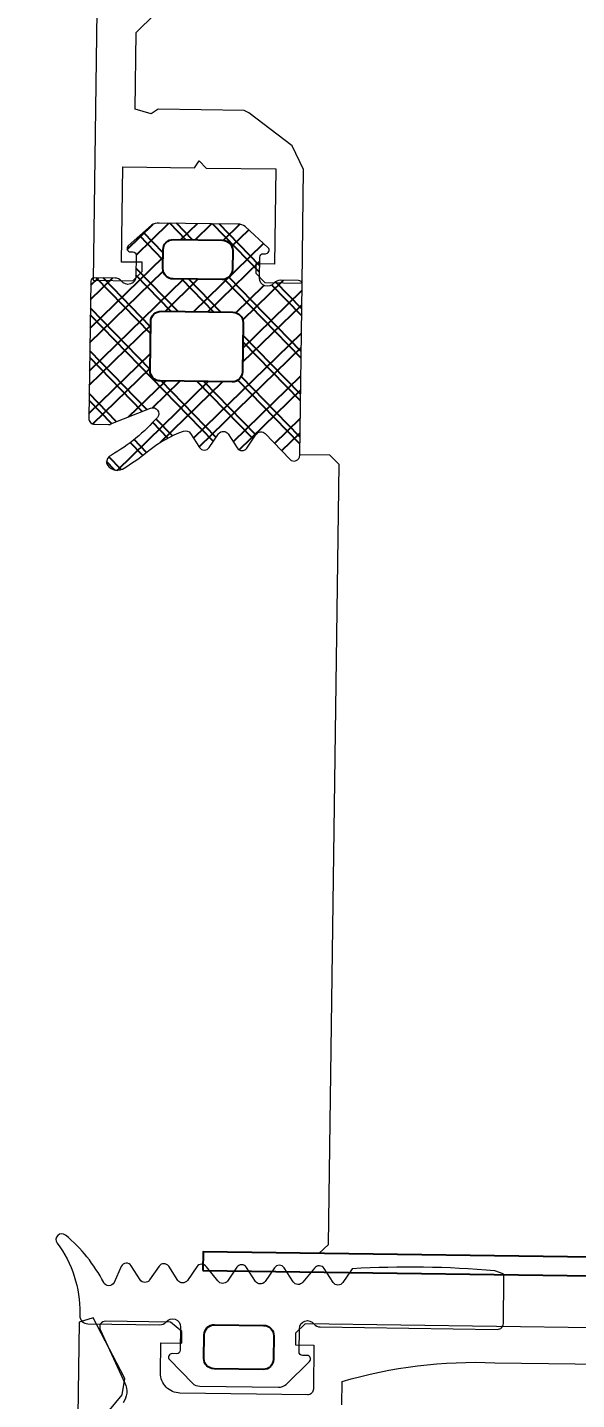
# Model space of a CAD drawing. Header units: millimetres. Extents: x -8689834 to 9419935, y 0 to 135940.
# Drawn here: x -61644.9 to -61616.1, y 105977.7 to 106049.8 of the extents above; entities that cross this region are included whole.
import ezdxf
from ezdxf import colors
from ezdxf.entities.mleader import LeaderData, LeaderLine
from ezdxf.math import Vec2, Vec3

# ---------------------------------------------------------------- set-up
doc = ezdxf.new("R2010")
doc.units = ezdxf.units.MM
doc.header["$MEASUREMENT"] = 0
doc.layers.get('0').update_dxf_attribs({"color": 250, "lineweight": 9})
doc.layers.add('АР_новое окно', color=155, linetype='Continuous')
for name, color, linetype, lineweight in [('АР_Окна', 4, 'Continuous', 0), ('АР_Отметки', 250, 'Continuous', 15), ('АР_Сущ Несущая стена', 216, 'Continuous', 30)]:
    doc.layers.add(name, color=color, linetype=linetype, lineweight=lineweight)
doc.layers.get('0').freeze()
doc.styles.add('ISOCPEUR', font='isocpeur.ttf', dxfattribs={"width": 0.7})

# ---------------------------------------------------------------- blocks, each defined once
blk = doc.blocks.new('_DotSmall')
at = {"color": 0, "linetype": 'ByBlock', "const_width": 0.5}
blk.add_lwpolyline([(-0.0625, 0, 1), (0.0625, 0, 1)], format="xyb", close=True, dxfattribs=at)
blk = doc.blocks.new('стойка витр.')
h = blk.add_hatch()
h.set_pattern_fill('ANSI37', scale=0.5, angle=-69.23283665521843)
h.set_pattern_definition([(335.7671633447816, (-69115.31625940584, 318510.9409690977), (0.6515825639889636, 1.447617495164233), []), (65.76716334478155, (-69115.31625940584, 318510.9409690977), (-1.447617495164233, 0.6515825639889636), [])])
edge = h.paths.add_edge_path()
edge.add_line((-22.69442369043827, 14.13646889062511), (-23.03581465108437, 15.03674084689555))
edge.add_arc((-23.43472203482704, 14.88552442783714), 0.426606969231953, 20.76054121617168, 72.29995807937499)
edge.add_arc((-23.17519432072194, 15.69843630689562), 0.4267278803337561, 110.7639791014305, 252.28796188313498, ccw=False)
edge.add_line((-23.32647754022037, 16.09744767434313), (-22.30045238576713, 16.48652534212306))
edge.add_arc((-22.23557122191811, 16.31559297980009), 0.1828317202011609, 20.74895968860318, 110.7853670150393, ccw=False)
edge.add_line((-22.06459766681655, 16.38036551539699), (-22.02136925791274, 16.26636916297139))
edge.add_arc((-21.85036169383434, 16.33121481389334), 0.1828894349477776, 200.7666051414026, 335.7779732891441)
edge.add_line((-21.68357339510112, 16.25618009645405), (-21.08991230116226, 17.78525728297245))
edge.add_arc((-21.70321396183568, 17.95657679537892), 0.6367804192309714, 344.3928406199507, 381.7248777476984)
edge.add_line((-21.1116628201562, 18.19228116337763), (-22.58147269752226, 22.06827310883818))
edge.add_arc((-23.18057156739388, 21.852472630542), 0.6367804192296693, 19.80944894391843, 57.14148607166609)
edge.add_line((-22.83507592984824, 22.38737642259366), (-24.29334917705273, 23.13834224954917))
edge.add_arc((-24.36844682475663, 22.97158227615987), 0.1828894349476184, 65.75635339884347, 200.7677215648203)
edge.add_line((-24.53945312526776, 22.90673329312267), (-24.49622471639304, 22.79273694081348))
edge.add_arc((-24.66715707872659, 22.7278557770023), 0.1828317201976129, -69.25104032206309, 20.78536700277641, ccw=False)
edge.add_line((-24.60238454316277, 22.55688222189201), (-25.62840969761601, 22.16780455411208))
edge.add_arc((-25.77973726672901, 22.56679910380675), 0.4267278803402734, 149.2463648073436, 290.7703475895543, ccw=False)
edge.add_arc((-26.51302534269302, 23.00322659508151), 0.4266069692186295, 329.2343686070108, 380.7737854734352)
edge.add_line((-26.11415292418678, 23.1545352198882), (-26.50320860397187, 24.18050239048171))
edge.add_arc((-26.6741821590871, 24.11572985494814), 0.1828317201915107, 20.74895966852365, 110.7853670116034)
edge.add_line((-26.73906332292245, 24.28666221726598), (-33.46508004333009, 21.73609814226074))
edge.add_arc((-33.37260125833668, 21.44478009969028), 0.3056444463767395, 107.6120180140902, 200.6882886899978)
edge.add_line((-33.6585366082727, 21.33680091994756), (-33.39916615508264, 20.65282280623796))
edge.add_arc((-33.11489203283651, 20.76049792175978), 0.3039830703862393, 200.7452912846324, 225.8123610097134)
edge.add_line((-33.32677140043234, 20.54252351805917), (-31.79381202385412, 18.90709041146329))
edge.add_arc((-32.0063560722166, 18.68866847666476), 0.3047673113958362, -108.86283880448178, 45.781400895661875, ccw=False)
edge.add_arc((-28.70749382052437, 27.75544220980088), 9.952967568180252, 231.9543329511108, 250.0411665169116, ccw=False)
edge.add_arc((-35.13741779119496, 19.64784166335459), 0.4002801790554734, 42.30928712460122, 119.2250395725891)
edge.add_arc((-34.91139847875967, 19.56672148584141), 0.6024183835395109, 134.3950067436913, 228.6478049676944)
edge.add_arc((-28.53884731806517, 27.80771469972205), 11.01872594929672, 232.0873456721725, 240.8889416158169)
edge.add_arc((-36.88860151399224, 12.8729826853881), 6.091684827127049, 40.75890454826748, 60.61437004968877, ccw=False)
edge.add_arc((-32.50226594848368, 16.64775385941913), 0.3047655738188228, -34.89587558046088, 41.60271899476669, ccw=False)
edge.add_line((-32.25229934006347, 16.47340148731018), (-32.76342180219945, 15.75802363698313))
edge.add_arc((-32.51342051808022, 15.58368567090239), 0.3047857747310843, 145.1100748179471, 256.4242518685471)
edge.add_line((-32.58496309185284, 15.28741547561367), (-31.72801335877739, 15.09082250765641))
edge.add_arc((-31.79955593254474, 14.79455231235153), 0.3047857747455557, -34.88992517811971, 76.42425187022229, ccw=False)
edge.add_line((-31.54955464840168, 14.62021434627968), (-32.06065512256464, 13.90477851201285))
edge.add_arc((-31.81065383841726, 13.73044054594722), 0.304785774745541, 145.1100748233031, 256.4242518693868)
edge.add_line((-31.88219641218893, 13.4341703506434), (-31.02524667911348, 13.23757738269342))
edge.add_arc((-31.09682011228135, 12.94126594878393), 0.3048331054871362, -24.2246592297883, 76.42043308581259, ccw=False)
edge.add_line((-30.81882951050648, 12.81618818287097), (-31.59985344059533, 11.12048939903616))
edge.add_arc((-31.32187980059053, 10.99539431777895), 0.3048247429134716, 155.7710645559098, 290.7402899417831)
edge.add_line((-31.21393143609748, 10.71032366952568), (-22.80062470957637, 13.90072279884771))
edge.add_arc((-22.86539724513609, 14.07169635396312), 0.1828317202009504, 290.7489596761703, 380.7489600455551)
edge = h.paths.add_edge_path(flags=16)
edge.add_line((-23.10434971895302, 21.04022295145114), (-22.19142218885827, 18.63276889372355))
edge.add_arc((-22.69773797682865, 18.4407695405971), 0.5414973949605305, -69.23283665472542, 20.767163345274582, ccw=False)
edge.add_line((-22.5057386237022, 17.93445375262672), (-23.43116100440966, 17.58352553217992))
edge.add_arc((-23.62316035752519, 18.08984132014666), 0.5414973949532591, 200.7671633443313, 290.7671633443313, ccw=False)
edge.add_line((-24.12947614549194, 17.89784196703113), (-25.04240367558668, 20.30529602475872))
edge.add_arc((-24.53608788761267, 20.4972953778888), 0.541497394965222, 110.76716334549809, 200.7671633454981, ccw=False)
edge.add_line((-24.72808724074275, 21.00361116586282), (-23.80266486003529, 21.35453938630963))
edge.add_arc((-23.6106655069234, 20.84822359833925), 0.5414973949553709, 20.767163343835023, 110.767163343835, ccw=False)
edge = h.paths.add_edge_path(flags=16)
edge.add_line((-26.85119390953332, 20.26120087689196), (-25.51269974335446, 16.73149769075098))
edge.add_arc((-26.01901553132848, 16.5394983376209), 0.541497394965222, -69.23283665450191, 20.76716334549809, ccw=False)
edge.add_line((-25.82701617819839, 16.03318254964688), (-28.23444912247942, 15.12026302596496))
edge.add_arc((-28.4264484756095, 15.62657881394625), 0.5414973949720253, 200.7671633452251, 290.76716334522513, ccw=False)
edge.add_line((-28.9327642635908, 15.43457946081617), (-30.27125842979876, 18.96428264696442))
edge.add_arc((-29.76494264181383, 19.15628200007632), 0.5414973949689773, 110.76716334328901, 200.767163343289, ccw=False)
edge.add_line((-29.95694199492573, 19.66259778806125), (-27.5495090506447, 20.57551731175045))
edge.add_arc((-27.35750969751825, 20.06920152376551), 0.541497394974137, 20.767163344728715, 110.76716334472869, ccw=False)
at = {"lineweight": 0, "ltscale": 100, "transparency": 33554687}
for points in [[(65.92687011216185, 59.2824299609274), (-26.6419368966599, 24.17953274302999), (-25.90703195796232, 22.24153677027789), (-25.27813291337225, 21.95846499659092), (-24.82208952034125, 22.13140062004823), (-25.21116718812846, 23.15742577453057), (-20.53714279274573, 24.92985650197079), (-19.19699615391437, 21.39579562939616), (-18.76855027934653, 21.29748815141647), (-18.98085410959902, 20.82581386800302), (-17.68393587967148, 17.40574934773758), (-22.35796027505421, 15.63331862029736), (-22.70380953396671, 16.54534742246324), (-23.1598529269977, 16.37241179900593), (-23.44292470067739, 15.74351275440858), (-22.75122618288151, 13.91945515007683), (-17.16517298531835, 16.03773513642955), (-16.24131551088067, 17.04008095841709), (-15.46667035139399, 19.81128934778826), (-15.4391308168415, 20.08251046122314), (-17.03864790883381, 24.30054944750736), (-17.39634782800567, 24.5561396704943), (-17.47095398549573, 25.44057095424068), (-13.70890040838276, 26.86717441076325), (-12.4510803312005, 26.30097287951503)], [(-69.8438361948356, -5.633594956780144), (-69.21493715024553, -5.916666730459838), (-30.90838462579995, 8.609511357899464), (-30.62531285212026, 9.238410402496811), (-31.1873041553481, 10.72042096611403)], [(-82.02911098225741, 1.741955958394101), (-80.54324021661887, 1.262233232868311), (-79.70200834979187, 1.450846736610401), (-77.34320693471818, 4.170836259007046), (-77.83057009245385, 4.768357554989052), (-90.48468705118285, -0.0301937209587777)]]:
    blk.add_lwpolyline(points, dxfattribs=at)
at = {"color": 7, "lineweight": 0, "ltscale": 100, "transparency": 33554687}
for points in [[(-22.69442369043827, 14.13646889062511), (-23.03581465108437, 15.03674084689555, 0.2287523810762611), (-23.30501911480678, 15.29193636016134, -0.7101639231358212), (-23.32647754022037, 16.09744767434313), (-22.30045238576713, 16.48652534212306, -0.4143996870914876), (-22.06459766681655, 16.38036551539699), (-22.02136925791274, 16.26636916297139, 0.6682503890445888), (-21.68357339510112, 16.25618009645405), (-21.08991230116226, 17.78525728297245, 0.1643479059441302), (-21.1116628201562, 18.19228116337763), (-22.58147269752226, 22.06827310883818, 0.1643479059441302), (-22.83507592984824, 22.38737642259366), (-24.29334917705273, 23.13834224954917, 0.6682503891596868), (-24.53945312526776, 22.90673329312267), (-24.49622471639304, 22.79273694081348, -0.4143996870833266), (-24.60238454316277, 22.55688222189201), (-25.62840969761601, 22.16780455411208, -0.7101639231391418), (-26.14645609946456, 22.78500538597291, 0.2287523810910513), (-26.11415292418678, 23.1545352198882), (-26.50320860397187, 24.18050239048171, 0.4143996871765861), (-26.73906332292245, 24.28666221726598), (-33.46508004333009, 21.73609814226074, 0.4300281847644905), (-33.6585366082727, 21.33680091994756), (-33.39916615508264, 20.65282280623796, 0.1098139781175365), (-33.32677140043234, 20.54252351805917), (-31.79381202385412, 18.90709041146329, -0.8000358277039689), (-32.10488848172827, 18.40026861818478, -0.07908294790216032), (-34.84140179419774, 19.91728321780829, 0.3488032577412263), (-35.33285102594527, 19.99716969329165, 0.4361245879823007), (-35.30940773655311, 19.11450854978466, 0.03842309887939363), (-33.89950172111276, 18.18089248692559, -0.08685322061285544), (-32.2743724368047, 16.85010652759956, -0.3467629046601076), (-32.25229934006347, 16.47340148731018), (-32.76342180219945, 15.75802363698313, 0.5278770357902526), (-32.58496309185284, 15.28741547561367), (-31.72801335877739, 15.09082250765641, -0.5278770357776507), (-31.54955464840168, 14.62021434627968), (-32.06065512256464, 13.90477851201285, 0.5278770357650493), (-31.88219641218893, 13.4341703506434), (-31.02524667911348, 13.23757738269342, -0.4697389635461835), (-30.81882951050648, 12.81618818287097), (-31.59985344059533, 11.12048939903616, 0.667984424932516), (-31.21393143609748, 10.71032366952568), (-22.80062470957637, 13.90072279884771, 0.4142135642613711)], [(-74.06369480097783, 3.308391450875206, 0.5779496213016146), (-74.28822709678207, 3.786457927264564), (-75.21591578132939, 3.825837128097191, -0.615333828900983), (-75.41972296024323, 4.330405631961185, 0.1014034095220688), (-73.83454927545972, 7.11715754520992, 0.8870851218243345), (-74.38353605600423, 7.372048574252403, -0.1649969122064492), (-77.37516639285604, 4.905523520799761), (-77.48916274512885, 4.862295111939602, 0.4143043114941015), (-77.73690205768798, 4.311953389369592), (-76.39677740688785, 0.7779505007420084, 0.2286961432583318), (-76.12757003956358, 0.5227576163306367, -0.3190489133936659), (-75.8308042481076, 0.1276532846095506, -0.3190018552396916), (-76.10608007785049, -0.2827473570214352), (-77.2460725926212, -0.7150424396677408, -0.4143996870833266), (-77.48192731157178, -0.6088826129343943), (-77.5683841292921, -0.380889908366953, 0.6683385997492722), (-77.90615079682902, -0.370689789611788), (-78.61388821495348, -1.942959389103635, 0.1988829373258806), (-78.62659800215624, -2.362689632165711), (-77.15678812476108, -6.238681577618991, 0.1988829373551211), (-76.86896414318471, -6.544446800158767), (-75.29665854779887, -7.25210424636316, 0.6683385997492723), (-75.05058378231479, -7.020506375207333), (-75.13704060006421, -6.792513670639892, -0.4143996870833266), (-75.03088077326538, -6.556658951718418), (-73.89088825849467, -6.124363869072113, -0.7102015621310012), (-73.37286607688293, -6.741579856578028, 0.2286961432583318), (-73.40517316877958, -7.111109647914418), (-70.10181337440736, -15.82230158713355, 0.414362099440266), (-69.70872084749863, -15.99923473002855), (-67.42870682594366, -15.13463357074215, 0.1511707915363169), (-67.28675684856717, -15.02397433044825), (-67.28408048482379, -14.56993261339812, 0.03540799054371244), (-69.94453478069045, -7.554127657436766), (-70.80145552181057, -7.357523695485725, -0.527867958552825), (-70.9799117797229, -6.88692200143123), (-70.46881830951315, -6.171555145097955, 0.5278679585528249), (-70.64727456742548, -5.700953451043461), (-71.54744570542243, -5.39029515288712, -0.527867958552825), (-71.72590196330566, -4.91969345882535), (-71.21480849309592, -4.20432660249935, 0.5278679585528249), (-71.39326475097914, -3.733724908495788), (-72.25018549209926, -3.537120946544746, -0.527867958552825), (-72.4286417500116, -3.066519252482976), (-71.91757026780397, -2.351094412268139, 0.5278679585717272), (-72.0960265256872, -1.880492718206369), (-72.95294726680731, -1.683888756255328, -0.5278679585717273), (-73.13140352474875, -1.213287062200834), (-72.66353846338461, -0.3839238536165794, 0.5278679585528249), (-72.84199472126784, 0.08667784044519067), (-73.69893745039008, 0.2833397862850688, -0.5278679585717273), (-73.8773937083024, 0.753941480339563), (-73.36630023809266, 1.469308336665563, 0.5278679585717272), (-73.5447564960632, 1.939910030763713), (-74.40167723721243, 2.136513992714754, -0.5278679585528251), (-74.58013349509565, 2.607115686776524)]]:
    blk.add_lwpolyline(points, format="xyb", close=True, dxfattribs=at)
for points in [[(-26.73906332292245, 24.28666221726598), (-26.73906332292245, 24.28666221726598)], [(-22.80062470957637, 13.90072279884771), (-22.80062470957637, 13.90072279884771)], [(-72.00534459005576, 0.06645459306309931), (-72.91737339223619, -0.2793946658493951)]]:
    blk.add_lwpolyline(points, dxfattribs=at)
at = {"color": 7}
for points in [[(-23.10434971895302, 21.04022295145114), (-22.19142218885827, 18.63276889372355, -0.414213562373095), (-22.5057386237022, 17.93445375262672), (-23.43116100440966, 17.58352553217992, -0.414213562373095), (-24.12947614549194, 17.89784196703113), (-25.04240367558668, 20.30529602475872, -0.414213562373095), (-24.72808724074275, 21.00361116586282), (-23.80266486003529, 21.35453938630963, -0.414213562373095)], [(-26.85119390953332, 20.26120087689196), (-25.51269974335446, 16.73149769075098, -0.414213562373095), (-25.82701617819839, 16.03318254964688), (-28.23444912247942, 15.12026302596496, -0.414213562373095), (-28.9327642635908, 15.43457946081617), (-30.27125842979876, 18.96428264696442, -0.414213562373095), (-29.95694199492573, 19.66259778806125), (-27.5495090506447, 20.57551731175045, -0.414213562373095)], [(-75.33468511578394, -1.905527627641277), (-74.42175758568919, -4.312981685368868, -0.414213562373095), (-74.73607402053312, -5.011296826465696), (-75.88953189010499, -5.44869808882504, -0.414213562373095), (-76.58784703121637, -5.134381653973833), (-77.50077456128201, -2.726927596246242, -0.414213562373095), (-77.18645812643808, -2.028612455142138), (-76.03300025686622, -1.591211192782794, -0.414213562373095)]]:
    blk.add_lwpolyline(points, format="xyb", close=True, dxfattribs=at)
at = {"lineweight": 0, "ltscale": 100, "transparency": 33554687}
for points in [[(-76.7911151413573, -9.661304145942267), (-75.65109363460215, -9.228998069294903, -0.08279896819570452), (-71.78454054114991, -16.33338165576424), (-68.2828855071275, -25.56749207813118), (-67.85441064060433, -25.66578856210981), (-68.06674346281216, -26.13747383952432), (-64.60831683766446, -35.257587909633, -0.08279896819570452), (-62.79196445917478, -43.13942544953898), (-63.93198596592993, -43.57173152618634, 0.4143260923033303)], [(-62.82818291042349, -45.08204070453939, -0.414362099391309), (-62.65124893639586, -44.68894855178223), (-60.48523126714281, -43.867575801356), (-60.13938200823031, -44.77960460352188), (-59.56940024680807, -44.56346255919925), (-59.28629948117305, -43.93455252060812), (-73.55412178576807, -6.30930235532287), (-74.18304982228437, -6.026241575636959), (-74.75303158370662, -6.242383619959583), (-74.40718232482322, -7.154412422125461), (-76.57319999407628, -7.975785172551696, -0.414362099391309), (-76.9662925209559, -7.798852029714908), (-79.34394296052051, -1.52882071842032, -0.4143260923197838), (-78.74236241533072, -0.1922330582674476), (-77.26035185172805, 0.3697582449676702), (-76.87127418394084, -0.6562669095073943), (-76.3012924225186, -0.4401248651847709), (-76.06142006575828, 0.3027815256646136), (-77.27188147796551, 3.494853341355338, 0.5512236456822476), (-77.7769173583074, 3.597680757055059), (-79.92338595120236, 1.349376512123854, -0.2673491356416615), (-80.91622193696094, 1.059369939495809)]]:
    blk.add_lwpolyline(points, format="xyb", dxfattribs=at)
blk.add_lwpolyline([(-72.91737339223619, -0.2793946658493951), (-54.81141330953687, -48.02608389785019), (-53.89938450735644, -47.68023463893769), (-72.00534459005576, 0.06645459306309931)], close=True)
at = {"color": 7, "lineweight": 0, "ltscale": 100, "transparency": 33554687}
blk.add_arc((-33.37357679728302, 21.44486016019073), 0.304760386648688, 110.7561904730667, 200.7778938289061, dxfattribs=at)
blk = doc.blocks.new('A$Cec9b444d')
at = {"layer": 'АР_новое окно'}
h = blk.add_hatch(dxfattribs=at)
h.set_pattern_fill('ANSI37', color=256, scale=0.4999999999999999, angle=-0.7812922231954131)
h.set_pattern_definition([(44.21870777680459, (-323957.5229755514, 46166.5202648516), (-1.107121143989271, 1.13773416162647), []), (134.2187077768045, (-323957.5229755514, 46166.5202648516), (-1.13773416162647, -1.107121143989271), [])])
edge = h.paths.add_edge_path()
edge.add_line((-2344.437865011093, -6549.970083583267), (-2345.400603302186, -6549.956954752999))
edge.add_arc((-2345.406469688189, -6550.383521385203), 0.4266069692292341, 89.21208564949097, 140.7515025126585)
edge.add_arc((-2346.067243542163, -6549.843560024175), 0.42672788033488, 179.2155235331185, 320.7395063146657, ccw=False)
edge.add_line((-2346.493931425369, -6549.837717577772), (-2346.478968713214, -6548.740500568086))
edge.add_arc((-2346.296153208124, -6548.742935523487), 0.1828317201947892, 89.2005041230035, 179.236911449496, ccw=False)
edge.add_line((-2346.293602087182, -6548.560121602542), (-2346.17169597566, -6548.561784032167))
edge.add_arc((-2346.169200368676, -6548.378911624827), 0.182889434961776, 269.2181495599538, 404.2295177077283)
edge.add_line((-2346.038150697852, -6548.251339961839), (-2347.242311952476, -6547.137559817555))
edge.add_arc((-2347.626915793262, -6547.645072564238), 0.6367804192918635, 52.84438505293912, 90.17642218065987)
edge.add_line((-2347.628876531271, -6547.00829516365), (-2351.773808332887, -6546.951770865617))
edge.add_arc((-2351.793132537335, -6547.588258004097), 0.6367804192407384, 88.26099337420482, 125.5930305019099)
edge.add_line((-2352.163754062088, -6547.070446274104), (-2353.39783904975, -6548.150976134916))
edge.add_arc((-2353.270316845845, -6548.282073934036), 0.1828894349676592, 134.2078978392796, 269.2192660051231)
edge.add_line((-2353.272808889441, -6548.464946389975), (-2353.150902778033, -6548.466608819575))
edge.add_arc((-2353.153337733511, -6548.649424324632), 0.1828317201612489, -0.7994958993767796, 89.23691142541242, ccw=False)
edge.add_line((-2352.970523812601, -6548.651975445644), (-2352.985486524642, -6549.749192455353))
edge.add_arc((-2353.412175054647, -6549.743397435792), 0.426727880375562, 217.6979092368165, 359.22189201906326, ccw=False)
edge.add_arc((-2354.087427322543, -6550.265139452732), 0.4266069692111127, 37.68591303995848, 89.22532990634436)
edge.add_line((-2354.081659540085, -6549.838571475892), (-2355.178814542616, -6549.823609609361))
edge.add_arc((-2355.181365663583, -6550.00642353028), 0.1828317201683359, 89.20050411490848, 179.2369114582244)
edge.add_line((-2355.364181168648, -6550.003988574907), (-2355.462267898208, -6557.196697175795))
edge.add_arc((-2355.15734452141, -6557.217679593546), 0.3056444463306643, 176.0635624404701, 269.1398331162999)
edge.add_line((-2355.161932910949, -6557.52328959707), (-2354.430496242517, -6557.533264174764))
edge.add_arc((-2354.42623518965, -6557.229310970411), 0.3039830702655094, 269.196835727965, 294.2639054530092)
edge.add_line((-2354.301316349833, -6557.506440886636), (-2352.217150588947, -6556.681299094335))
edge.add_arc((-2352.092059626436, -6556.959211607895), 0.3047673113948016, -40.41129437090672, 114.23294532935071, ccw=False)
edge.add_arc((-2359.313499517319, -6550.560798993317), 9.952967568204791, 300.405877383041, 318.49271094884193, ccw=False)
edge.add_arc((-2354.134194857847, -6559.519142151194), 0.4002801790518883, 110.7608315618634, 187.6765840097852)
edge.add_arc((-2353.975730218247, -6559.338714407278), 0.6024183835289086, 202.8465511754942, 297.0993493994809)
edge.add_arc((-2359.30017671122, -6550.384740596824), 11.01872594966799, 300.5388901028583, 309.340486046503)
edge.add_arc((-2348.476037883123, -6563.636255004953), 6.091684826942261, 109.21044898137171, 129.0659144827926, ccw=False)
edge.add_arc((-2350.375931805265, -6558.170064357698), 0.3047655738072408, 33.55566885183822, 110.05426342718059, ccw=False)
edge.add_line((-2350.121955669132, -6558.001606121768), (-2349.64430664677, -6558.739754515756))
edge.add_arc((-2349.39033117383, -6558.571258736544), 0.3047857747125798, 213.5616192511036, 324.8757963018374)
edge.add_line((-2349.141044833664, -6558.746617480477), (-2348.64344496478, -6558.021768523399))
edge.add_arc((-2348.394158624601, -6558.197127267327), 0.3047857747206187, 33.561619255659195, 144.8757963040121, ccw=False)
edge.add_line((-2348.140183151667, -6558.028631488091), (-2347.662472122165, -6558.766780727701))
edge.add_arc((-2347.408496649167, -6558.598284948431), 0.3047857747937658, 213.5616192543149, 324.8757963003744)
edge.add_line((-2347.159210308938, -6558.773643692417), (-2346.661610440168, -6558.048794735316))
edge.add_arc((-2346.412297077904, -6558.224197328299), 0.3048331055327143, 44.226885199826484, 144.8719775153384, ccw=False)
edge.add_line((-2346.193858736448, -6558.011575802551), (-2344.903537634547, -6559.360821591345))
edge.add_arc((-2344.685089417811, -6559.148222201591), 0.3048247429570168, 224.2226089831, 359.1918343690276)
edge.add_line((-2344.380294997598, -6559.152521658099), (-2344.257602209944, -6550.155448625223))
edge.add_arc((-2344.440416130899, -6550.152897504239), 0.1828317202049406, 359.2005041099378, 449.2005044790748)
edge = h.paths.add_edge_path(flags=16)
edge.add_line((-2351.009657829029, -6547.815693034044), (-2348.435159990677, -6547.85080137601))
edge.add_arc((-2348.442543686261, -6548.392248427653), 0.541497394908665, -0.7812922262162942, 89.21870777373562, ccw=False)
edge.add_line((-2347.901096634619, -6548.399632123236), (-2347.914592238137, -6549.389265927876))
edge.add_arc((-2348.456039289799, -6549.381882232355), 0.5414973949278225, 269.218707780404, 359.2187077803559, ccw=False)
edge.add_line((-2348.46342298532, -6549.923329284017), (-2351.037920823675, -6549.888220942064))
edge.add_arc((-2351.030537128136, -6549.346773890354), 0.541497394976263, 179.2187077785971, 269.21870777854906, ccw=False)
edge.add_line((-2351.571984179846, -6549.339390194815), (-2351.558488576326, -6548.34975639016))
edge.add_arc((-2351.01704152462, -6548.35714008575), 0.541497394972859, 89.21870777315388, 179.2187077732027, ccw=False)
edge = h.paths.add_edge_path(flags=16)
edge.add_line((-2351.661254477473, -6551.586785526799), (-2347.886639051975, -6551.638259832654))
edge.add_arc((-2347.894022747513, -6552.179706884363), 0.5414973949753412, -0.7812922213079219, 89.21870777864399, ccw=False)
edge.add_line((-2347.352575695803, -6552.187090579901), (-2347.387683729811, -6554.761565839817))
edge.add_arc((-2347.929130781535, -6554.754182144238), 0.5414973949904437, 269.21870777433486, 359.218707774383, ccw=False)
edge.add_line((-2347.936514477115, -6555.295629195963), (-2351.711129902733, -6555.244154890114))
edge.add_arc((-2351.703746207132, -6554.702707838462), 0.5414973949188979, 179.2187077719699, 269.2187077719699, ccw=False)
edge.add_line((-2352.245193258785, -6554.695324142861), (-2352.210085224776, -6552.120848882945))
edge.add_arc((-2351.668638173051, -6552.128232578523), 0.5414973949904313, 89.21870777447918, 179.2187077744792, ccw=False)
at = {"layer": 'АР_новое окно', "lineweight": 0, "ltscale": 100, "transparency": 33554687}
for points in [[(-2353.878918088325, -6450.961205026838), (-2355.228865897854, -6549.952997944422), (-2353.156399996931, -6549.981260093456), (-2352.662125832973, -6549.500285366329), (-2352.655475268825, -6549.01259891361), (-2353.752692278622, -6548.997636201492), (-2353.684530127679, -6543.999299612849), (-2349.905254652892, -6544.050837467618), (-2349.656455141303, -6543.688443992679), (-2349.295724095979, -6544.059149615672), (-2345.638354732606, -6544.109025040871), (-2345.70651688355, -6549.107361629513), (-2346.68182778194, -6549.094061346996), (-2346.688478345975, -6549.581747799738), (-2346.207503618807, -6550.07602196378), (-2344.256881822258, -6550.102622528781), (-2344.175419388826, -6544.128975041816), (-2344.768386811169, -6542.901538927051), (-2347.061390074621, -6541.163204352115), (-2347.303539867762, -6541.037973381504), (-2351.814252010861, -6540.976460949037), (-2352.183357211455, -6541.215285037408), (-2353.033375132067, -6540.959835807317), (-2352.978512418024, -6536.936748109802), (-2351.989902082731, -6535.974799501177)], [(-2355.364181168648, -6550.003988574907), (-2355.364181168648, -6550.003988574907)], [(-2344.257602209944, -6550.155448625223), (-2344.257602209944, -6550.155448625223)], [(-2343.366996116437, -6601.085401872909), (-2342.872721952479, -6600.604427145783), (-2342.314090504769, -6559.639933409521), (-2342.795065231823, -6559.145659245505), (-2344.379906687122, -6559.12404681492)], [(-2349.462549714836, -6601.002277009855), (-2349.475849997324, -6601.977587908177)], [(-2354.702554427747, -6609.710063647073), (-2353.710618387647, -6608.504240808501), (-2353.577074846155, -6607.652529454762), (-2355.240597551761, -6604.459571684021), (-2355.975359079415, -6604.693409329097), (-2356.159896376775, -6618.225545758329)]]:
    blk.add_lwpolyline(points, dxfattribs=at)
for points in [[(-2344.437865011093, -6549.970083583267), (-2345.400603302186, -6549.956954752999, 0.2287523810762611), (-2345.736838065195, -6550.113613545989, -0.7101639231358212), (-2346.493931425369, -6549.837717577772), (-2346.478968713214, -6548.740500568086, -0.4143996870914876), (-2346.293602087182, -6548.560121602542), (-2346.17169597566, -6548.561784032167, 0.6682503890445888), (-2346.038150697852, -6548.251339961839), (-2347.242311952476, -6547.137559817555, 0.1643479059441302), (-2347.628876531271, -6547.00829516365), (-2351.773808332887, -6546.951770865617, 0.1643479059441302), (-2352.163754062088, -6547.070446274104), (-2353.39783904975, -6548.150976134916, 0.6682503891596868), (-2353.272808889441, -6548.464946389975), (-2353.150902778033, -6548.466608819575, -0.4143996870833266), (-2352.970523812601, -6548.651975445644), (-2352.985486524642, -6549.749192455353, -0.7101639231391418), (-2353.749821718003, -6550.004340752653, 0.2287523810910513), (-2354.081659540085, -6549.838571475892), (-2355.178814542616, -6549.823609609361, 0.4143996871765861), (-2355.364181168648, -6550.003988574907), (-2355.462267898208, -6557.196697175795, 0.4300281847644905), (-2355.161932910949, -6557.52328959707), (-2354.430496242517, -6557.533264174764, 0.1098139781175365), (-2354.301316349833, -6557.506440886636), (-2352.217150588947, -6556.681299094335, -0.8000358277039689), (-2351.860006585493, -6557.156783114656, -0.07908294790216032), (-2354.276081298555, -6559.144852878458, 0.3488032577412263), (-2354.530887675999, -6559.572612047102, 0.4361245879823007), (-2353.701307681155, -6559.874998082164, 0.03842309887939363), (-2352.31510308083, -6558.906540168036, -0.08685322061285544), (-2350.480438952829, -6557.88377724467, -0.3467629046601076), (-2350.121955669132, -6558.001606121768), (-2349.64430664677, -6558.739754515756, 0.5278770357902526), (-2349.141044833664, -6558.746617480477), (-2348.64344496478, -6558.021768523399, -0.5278770357776507), (-2348.140183151667, -6558.028631488091), (-2347.662472122165, -6558.766780727701, 0.5278770357650493), (-2347.159210308938, -6558.773643692417), (-2346.661610440168, -6558.048794735316, -0.4697389635461835), (-2346.193858736448, -6558.011575802551), (-2344.903537634547, -6559.360821591345, 0.667984424932516), (-2344.380294997598, -6559.152521658099), (-2344.257602209944, -6550.155448625223, 0.4142135642613711)], [(-2353.233906039833, -6601.726039160279, 0.5779496213016146), (-2353.761027159274, -6601.759290223576), (-2354.138382923573, -6602.60767671807, -0.615333828900983), (-2354.682541685778, -6602.611917323695, 0.1014034095220688), (-2356.692304726808, -6600.11399531609, 0.8870851218243345), (-2357.131016962737, -6600.530993512673, -0.1649969122064492), (-2355.935673848016, -6604.2194556244), (-2355.937336277571, -6604.341361735803, 0.4143043114941015), (-2355.516451100182, -6604.773919762046), (-2351.737237632662, -6604.825456771227, 0.2286961432583318), (-2351.401004248289, -6604.66879431204, -0.3190489133936659), (-2350.92451633063, -6604.537887351718, -0.3190018552396916), (-2350.643905202895, -6604.944658619197), (-2350.660529921867, -6606.163750736672, -0.4143996870833266), (-2350.845896547899, -6606.344129702216), (-2351.089708770596, -6606.340804843008, 0.6683385997492722), (-2351.223253605119, -6606.65121769923), (-2350.020817632901, -6607.886965116493, 0.1988829373258806), (-2349.635091629211, -6608.052948446111), (-2345.490159827478, -6608.109472744153, 0.1988829373551211), (-2345.100051084993, -6607.954069447283), (-2343.864364829341, -6606.751570622311, 0.6683385997492723), (-2343.98939539747, -6606.437631581846), (-2344.233207620287, -6606.434306722643, -0.4143996870833266), (-2344.413586585827, -6606.248940096524), (-2344.396961866852, -6605.029847979035, -0.7102015621310012), (-2343.632621473008, -6604.77472777563, 0.2286961432583318), (-2343.300785129093, -6604.940500679631), (-2333.985157798634, -6605.067537581803, 0.414362099440266), (-2333.676212842506, -6604.76690477287), (-2333.642962981812, -6602.32868953425, 0.1511707915363169), (-2333.693751429666, -6602.156017020195), (-2334.115075940768, -6601.986763659567, 0.03540799054371244), (-2341.617680044593, -6601.88445089528), (-2342.115279490628, -6602.60926884878, -0.527867958552825), (-2342.618534387724, -6602.602405978385), (-2343.096183832815, -6601.864288587972, 0.5278679585528249), (-2343.599438729911, -6601.857425717578), (-2344.219006294502, -6602.580580395882, -0.527867958552825), (-2344.722261191591, -6602.573717525461), (-2345.199910636686, -6601.83560013506, 0.5278679585528249), (-2345.703165533776, -6601.828737264639), (-2346.200764979811, -6602.553555218137, -0.527867958552825), (-2346.704019876908, -6602.546692347744), (-2347.181731329149, -6601.808574111751, 0.5278679585717272), (-2347.684986226238, -6601.80171124133), (-2348.182585672273, -6602.52652919483, -0.5278679585717273), (-2348.685840569375, -6602.519666324463), (-2349.285396125872, -6601.779886504434, 0.5278679585528249), (-2349.788651022962, -6601.773023634011), (-2350.286312476144, -6602.497840741918, -0.5278679585717273), (-2350.789567373241, -6602.490977871525), (-2351.267216818334, -6601.752860481124, 0.5278679585717272), (-2351.770471715439, -6601.745997610774), (-2352.268071161594, -6602.470815564278, -0.5278679585528251), (-2352.771326058571, -6602.46395269388)]]:
    blk.add_lwpolyline(points, format="xyb", close=True, dxfattribs=at)
at = {"layer": 'АР_новое окно'}
for points in [[(-2351.009657829029, -6547.815693034044), (-2348.435159990677, -6547.85080137601, -0.414213562373095), (-2347.901096634619, -6548.399632123236), (-2347.914592238137, -6549.389265927876, -0.414213562373095), (-2348.46342298532, -6549.923329284017), (-2351.037920823675, -6549.888220942064, -0.414213562373095), (-2351.571984179846, -6549.339390194815), (-2351.558488576326, -6548.34975639016, -0.414213562373095)], [(-2351.661254477473, -6551.586785526799), (-2347.886639051975, -6551.638259832654, -0.414213562373095), (-2347.352575695803, -6552.187090579901), (-2347.387683729811, -6554.761565839817, -0.414213562373095), (-2347.936514477115, -6555.295629195963), (-2351.711129902733, -6555.244154890114, -0.414213562373095), (-2352.245193258785, -6554.695324142861), (-2352.210085224776, -6552.120848882945, -0.414213562373095)], [(-2348.851221375712, -6604.82320620012), (-2346.276723537361, -6604.858314542086, -0.414213562373095), (-2345.742660181303, -6605.407145289311), (-2345.759481267888, -6606.640637069693, -0.414213562373095), (-2346.308312015191, -6607.17470042584), (-2348.88280985354, -6607.139592083858, -0.414213562373095), (-2349.416873209708, -6606.590761336593), (-2349.40005212301, -6605.357269556236, -0.414213562373095)]]:
    blk.add_lwpolyline(points, format="xyb", close=True, dxfattribs=at)
blk.add_lwpolyline([(-2349.475849997324, -6601.977587908177), (-2298.416205548188, -6602.67388659263), (-2298.402905265587, -6601.698575694333), (-2349.462549714836, -6601.002277009855)], close=True, dxfattribs=at)
at = {"layer": 'АР_новое окно', "lineweight": 0, "ltscale": 100, "transparency": 33554687}
for points in [[(-2342.172446370275, -6609.026445694547), (-2342.155821228558, -6607.807322573428, -0.08279896819570452), (-2334.127843930622, -6606.820367927832), (-2324.253014857554, -6606.955030645645), (-2324.004214923114, -6606.592606167114), (-2323.643484300641, -6606.963342793699), (-2313.890561338984, -6607.096343081925, -0.08279896819570452), (-2305.892482492353, -6608.301844525718), (-2305.909107634066, -6609.520967646822, 0.4143260923033303)], [(-2304.098944498855, -6609.049030761666, -0.414362099391309), (-2304.399576654518, -6608.740085169817), (-2304.367989223496, -6606.423776042591), (-2303.392678325107, -6606.437076325107), (-2303.384366177098, -6605.827545768127), (-2303.865340481417, -6605.333240600507), (-2344.101258963936, -6604.784544709504), (-2344.595533550736, -6605.265550440179), (-2344.603845698856, -6605.875080997122), (-2343.628534800587, -6605.888381279645), (-2343.660122231608, -6608.204690406871, -0.414362099391309), (-2343.969067187733, -6608.50532321579), (-2350.674151343047, -6608.413886204695, -0.4143260923197838), (-2351.696367968469, -6607.363439206253), (-2351.674755537858, -6605.778597750973), (-2350.577538528177, -6605.793560463082), (-2350.569226380054, -6605.184029906125), (-2351.172106795781, -6604.688062308905), (-2354.585663936346, -6604.641511742952, 0.5512236456822476), (-2354.866798061769, -6605.073482021288), (-2353.564005978752, -6607.895703165434, -0.2673491356416615), (-2353.658925455901, -6608.925663067395)]]:
    blk.add_lwpolyline(points, format="xyb", dxfattribs=at)
blk.add_arc((-2355.15777728995, -6557.218557544138), 0.3047603866486879, 179.2077349038475, 269.2294382585375, dxfattribs=at)
at = {"layer": 'АР_новое окно', "rotation": 68.45154443202303}
blk.add_blockref('стойка витр.', (-2322.954043815288, -6534.053989647749), dxfattribs=at)

msp = doc.modelspace()

# ---------------------------------------------------------------- linework, layer by layer
at = {"layer": 'АР_Сущ Несущая стена', "lineweight": 18, "ltscale": 100}
msp.add_arc((-62199.59225600528, 115505.8737578681), 9805.264059527553, 273.2047159642141, 356.1549052783884, dxfattribs=at)

# ---------------------------------------------------------------- block references
at = {"layer": 'АР_Окна', "ltscale": 100}
msp.add_blockref('A$Cec9b444d', (-59286.24984706755, 112586.4970597865), dxfattribs=at)

# ---------------------------------------------------------------- leaders
at = {"layer": 'АР_Отметки'}
ml = msp.add_multileader_mtext('Standard', dxfattribs=at)
ml.set_content('0,000', color=256, style='ISOCPEUR')
ml.set_leader_properties(color=256, linetype='Continuous', lineweight=-1)
ml.set_arrow_properties(name='DOTSMALL')
ml.build(insert=Vec2(0, 0))
ml.multileader.update_dxf_attribs({"has_text_frame": 1, "text_left_attachment_type": 4, "text_right_attachment_type": 4, "dogleg_length": 100, "arrow_head_size": 180})
ctx = ml.context
ctx.base_point, ctx.char_height, ctx.arrow_head_size, ctx.landing_gap_size, ctx.plane_origin = Vec3(-187276.7997699445, 132110.0850587329), 250, 180, 50, Vec3(-190337.1672303383, 129966.6923522141)
ctx.left_attachment, ctx.right_attachment = 4, 4
notes = []
notes.append((ctx, [(0, (0, 0, 0), (0, 0), (1, 0), 1, [])]))
ctx.mtext.insert, ctx.mtext.width, ctx.mtext.line_spacing_style, ctx.mtext.flow_direction = Vec3(-187226.7997699445, 132443.4183920662), 852.6970314602484, 2, 5
ml = msp.add_multileader_mtext('Standard', dxfattribs=at)
ml.set_content('-1,200', color=256, style='ISOCPEUR')
ml.set_leader_properties(color=256, linetype='Continuous', lineweight=-1)
ml.set_arrow_properties(name='DOTSMALL')
ml.build(insert=Vec2(0, 0))
ml.multileader.update_dxf_attribs({"has_text_frame": 1, "text_left_attachment_type": 4, "text_right_attachment_type": 4, "dogleg_length": 100, "arrow_head_size": 180})
ctx = ml.context
ctx.base_point, ctx.char_height, ctx.arrow_head_size, ctx.landing_gap_size, ctx.plane_origin = Vec3(-177720.7590341442, 129646.8906015264), 250, 180, 50, Vec3(-177813.3264161965, 129547.8815566983)
ctx.left_attachment, ctx.right_attachment = 4, 4
notes.append((ctx, [(0, (0, 0, 0), (0, 0), (1, 0), 1, [])]))
ctx.mtext.insert, ctx.mtext.width, ctx.mtext.line_spacing_style, ctx.mtext.flow_direction = Vec3(-177670.7590341442, 129980.2239348597), 852.6970314602484, 2, 5
ml = msp.add_multileader_mtext('Standard', dxfattribs=at)
ml.set_content('0,000', color=256, style='ISOCPEUR')
ml.set_leader_properties(color=256, linetype='Continuous', lineweight=-1)
ml.set_arrow_properties(name='DOTSMALL')
ml.build(insert=Vec2(0, 0))
ml.multileader.update_dxf_attribs({"has_text_frame": 1, "text_left_attachment_type": 4, "text_right_attachment_type": 4, "dogleg_length": 100, "arrow_head_size": 180})
ctx = ml.context
ctx.base_point, ctx.char_height, ctx.arrow_head_size, ctx.landing_gap_size, ctx.plane_origin = Vec3(-185687.6166469539, 129607.0397730947), 250, 180, 50, Vec3(-188747.9841073476, 127463.6470665759)
ctx.left_attachment, ctx.right_attachment = 4, 4
notes.append((ctx, [(0, (0, 0, 0), (0, 0), (1, 0), 1, [])]))
ctx.mtext.insert, ctx.mtext.width, ctx.mtext.line_spacing_style, ctx.mtext.flow_direction = Vec3(-185637.6166469539, 129940.373106428), 852.6970314602484, 2, 5
ml = msp.add_multileader_mtext('Standard', dxfattribs=at)
ml.set_content('Л.4', color=256, style='ISOCPEUR')
ml.set_leader_properties(color=256, linetype='Continuous', lineweight=-1)
ml.set_arrow_properties(name='DOTSMALL')
ml.build(insert=Vec2(0, 0))
ml.multileader.update_dxf_attribs({"has_text_frame": 1, "text_left_attachment_type": 4, "text_right_attachment_type": 4, "dogleg_length": 100, "arrow_head_size": 180})
ctx = ml.context
ctx.base_point, ctx.char_height, ctx.arrow_head_size, ctx.landing_gap_size, ctx.plane_origin = Vec3(-184816.2837050096, 129601.5848165639), 250, 180, 50, Vec3(-159580.3663713892, 117978.4653365304)
ctx.left_attachment, ctx.right_attachment = 4, 4
notes.append((ctx, [(0, (0, 0, 0), (0, 0), (1, 0), 1, [])]))
ctx.mtext.insert, ctx.mtext.width, ctx.mtext.line_spacing_style, ctx.mtext.flow_direction = Vec3(-184766.2837050096, 129934.9181498972), 852.6970314602484, 2, 5
ml = msp.add_multileader_mtext('Standard', dxfattribs=at)
ml.set_content('-1,140', color=256, style='ISOCPEUR')
ml.set_leader_properties(color=256, linetype='Continuous', lineweight=-1)
ml.set_arrow_properties(name='DOTSMALL')
ml.build(insert=Vec2(0, 0))
ml.multileader.update_dxf_attribs({"has_text_frame": 1, "text_left_attachment_type": 4, "text_right_attachment_type": 4, "dogleg_length": 100, "arrow_head_size": 180})
ctx = ml.context
ctx.base_point, ctx.char_height, ctx.arrow_head_size, ctx.landing_gap_size, ctx.plane_origin = Vec3(-180313.7221072279, 128673.3217394912, 1.149675994230903e-08), 250, 180, 50, Vec3(-180395.1155570771, 128959.4633156335, 1.149675994230903e-08)
ctx.left_attachment, ctx.right_attachment = 4, 4
notes.append((ctx, [(0, (0, 0, 0), (0, 0), (1, 0), 1, [])]))
ctx.mtext.insert, ctx.mtext.width, ctx.mtext.line_spacing_style, ctx.mtext.flow_direction = Vec3(-180263.7221072279, 129006.6550728246, 1.149675994230903e-08), 852.6970314602484, 2, 5
ml = msp.add_multileader_mtext('Standard', dxfattribs=at)
ml.set_content('0,000', color=256, style='ISOCPEUR')
ml.set_leader_properties(color=256, linetype='Continuous', lineweight=-1)
ml.set_arrow_properties(name='DOTSMALL')
ml.build(insert=Vec2(0, 0))
ml.multileader.update_dxf_attribs({"has_text_frame": 1, "text_left_attachment_type": 4, "text_right_attachment_type": 4, "dogleg_length": 100, "arrow_head_size": 180})
ctx = ml.context
ctx.base_point, ctx.char_height, ctx.arrow_head_size, ctx.landing_gap_size, ctx.plane_origin = Vec3(-187382.8031773707, 126393.4441659665), 250, 180, 50, Vec3(-190443.1706377645, 124250.0514594477)
ctx.left_attachment, ctx.right_attachment = 4, 4
notes.append((ctx, [(0, (0, 0, 0), (0, 0), (1, 0), 1, [])]))
ctx.mtext.insert, ctx.mtext.width, ctx.mtext.line_spacing_style, ctx.mtext.flow_direction = Vec3(-187332.8031773707, 126726.7774992998), 852.6970314602484, 2, 5
ml = msp.add_multileader_mtext('Standard', dxfattribs=at)
ml.set_content('Л.5', color=256, style='ISOCPEUR')
ml.set_leader_properties(color=256, linetype='Continuous', lineweight=-1)
ml.set_arrow_properties(name='DOTSMALL')
ml.build(insert=Vec2(0, 0))
ml.multileader.update_dxf_attribs({"has_text_frame": 1, "text_left_attachment_type": 4, "text_right_attachment_type": 4, "dogleg_length": 100, "arrow_head_size": 180})
ctx = ml.context
ctx.base_point, ctx.char_height, ctx.arrow_head_size, ctx.landing_gap_size, ctx.plane_origin = Vec3(-156726.1907757707, 125681.9478096366), 250, 180, 50, Vec3(-131490.2734421503, 114058.8283296031)
ctx.left_attachment, ctx.right_attachment = 4, 4
notes.append((ctx, [(0, (0, 0, 0), (0, 0), (1, 0), 1, [])]))
ctx.mtext.insert, ctx.mtext.width, ctx.mtext.line_spacing_style, ctx.mtext.flow_direction = Vec3(-156676.1907757707, 126015.2811429699), 852.6970314602484, 2, 5
ml = msp.add_multileader_mtext('Standard', dxfattribs=at)
ml.set_content('0,000', color=256, style='ISOCPEUR')
ml.set_leader_properties(color=256, linetype='Continuous', lineweight=-1)
ml.set_arrow_properties(name='DOTSMALL')
ml.build(insert=Vec2(0, 0))
ml.multileader.update_dxf_attribs({"has_text_frame": 1, "text_left_attachment_type": 4, "text_right_attachment_type": 4, "dogleg_length": 100, "arrow_head_size": 180})
ctx = ml.context
ctx.base_point, ctx.char_height, ctx.arrow_head_size, ctx.landing_gap_size, ctx.plane_origin = Vec3(-204826.2687846024, 122318.214327126), 250, 180, 50, Vec3(-207886.6362449962, 120174.8216206072)
ctx.left_attachment, ctx.right_attachment = 4, 4
notes.append((ctx, [(0, (0, 0, 0), (0, 0), (1, 0), 1, [])]))
ctx.mtext.insert, ctx.mtext.width, ctx.mtext.line_spacing_style, ctx.mtext.flow_direction = Vec3(-204776.2687846024, 122651.5476604594), 852.6970314602484, 2, 5
ml = msp.add_multileader_mtext('Standard', dxfattribs=at)
ml.set_content('{\\W0.8;-2,730}', color=256, style='ISOCPEUR')
ml.set_leader_properties(color=256, linetype='Continuous', lineweight=-1)
ml.set_arrow_properties(name='DOTSMALL')
ml.build(insert=Vec2(0, 0))
ml.multileader.update_dxf_attribs({"has_text_frame": 1, "text_left_attachment_type": 4, "text_right_attachment_type": 4, "dogleg_length": 100, "arrow_head_size": 180})
ctx = ml.context
ctx.base_point, ctx.char_height, ctx.arrow_head_size, ctx.landing_gap_size, ctx.plane_origin = Vec3(-314791.3210058988, 121809.0184862664, 2.299351988461806e-08), 250, 180, 50, Vec3(-319449.8299409288, 117956.7109726352, 2.299351988461806e-08)
ctx.left_attachment, ctx.right_attachment = 4, 4
notes.append((ctx, [(0, (0, 0, 0), (0, 0), (1, 0), 1, [])]))
ctx.mtext.insert, ctx.mtext.width, ctx.mtext.defined_height, ctx.mtext.line_spacing_style, ctx.mtext.flow_direction = Vec3(-314741.3210058988, 122142.3518195997, 2.299351988461806e-08), 769.9889591111103, 343.8884462512117, 2, 5
ml = msp.add_multileader_mtext('Standard', dxfattribs=at)
ml.set_content('{\\W0.8;-2,430}', color=256, style='ISOCPEUR')
ml.set_leader_properties(color=256, linetype='Continuous', lineweight=-1)
ml.set_arrow_properties(name='DOTSMALL')
ml.build(insert=Vec2(0, 0))
ml.multileader.update_dxf_attribs({"has_text_frame": 1, "text_left_attachment_type": 4, "text_right_attachment_type": 4, "dogleg_length": 100, "arrow_head_size": 180})
ctx = ml.context
ctx.base_point, ctx.char_height, ctx.arrow_head_size, ctx.landing_gap_size, ctx.plane_origin = Vec3(-301002.2465167325, 120038.5846084391), 250, 180, 50, Vec3(-299949.5531320914, 118383.4112137306)
ctx.left_attachment, ctx.right_attachment = 4, 4
notes.append((ctx, [(0, (0, 0, 0), (0, 0), (1, 0), 1, [])]))
ctx.mtext.insert, ctx.mtext.width, ctx.mtext.line_spacing_style, ctx.mtext.flow_direction = Vec3(-300952.2465167325, 120371.9179417724), 852.6970314602484, 2, 5
ml = msp.add_multileader_mtext('Standard', dxfattribs=at)
ml.set_content('0,000', color=256, style='ISOCPEUR')
ml.set_leader_properties(color=256, linetype='Continuous', lineweight=-1)
ml.set_arrow_properties(name='DOTSMALL')
ml.build(insert=Vec2(0, 0))
ml.multileader.update_dxf_attribs({"has_text_frame": 1, "text_left_attachment_type": 4, "text_right_attachment_type": 4, "dogleg_length": 100, "arrow_head_size": 180})
ctx = ml.context
ctx.base_point, ctx.char_height, ctx.arrow_head_size, ctx.landing_gap_size, ctx.plane_origin = Vec3(-153675.4760438586, 119954.6257698009), 250, 180, 50, Vec3(-156735.8435042523, 117811.2330632821)
ctx.left_attachment, ctx.right_attachment = 4, 4
notes.append((ctx, [(0, (0, 0, 0), (0, 0), (1, 0), 1, [])]))
ctx.mtext.insert, ctx.mtext.width, ctx.mtext.line_spacing_style, ctx.mtext.flow_direction = Vec3(-153625.4760438586, 120287.9591031342), 852.6970314602484, 2, 5
ml = msp.add_multileader_mtext('Standard', dxfattribs=at)
ml.set_content('0,000', color=256, style='ISOCPEUR')
ml.set_leader_properties(color=256, linetype='Continuous', lineweight=-1)
ml.set_arrow_properties(name='DOTSMALL')
ml.build(insert=Vec2(0, 0))
ml.multileader.update_dxf_attribs({"has_text_frame": 1, "text_left_attachment_type": 4, "text_right_attachment_type": 4, "dogleg_length": 100, "arrow_head_size": 180})
ctx = ml.context
ctx.base_point, ctx.char_height, ctx.arrow_head_size, ctx.landing_gap_size, ctx.plane_origin = Vec3(-156471.468784323, 119797.6348483452), 250, 180, 50, Vec3(-159531.8362447167, 117654.2421418264)
ctx.left_attachment, ctx.right_attachment = 4, 4
notes.append((ctx, [(0, (0, 0, 0), (0, 0), (1, 0), 1, [])]))
ctx.mtext.insert, ctx.mtext.width, ctx.mtext.line_spacing_style, ctx.mtext.flow_direction = Vec3(-156421.468784323, 120130.9681816786), 852.6970314602484, 2, 5
ml = msp.add_multileader_mtext('Standard', dxfattribs=at)
ml.set_content('{\\W0.8;-2,430}', color=256, style='ISOCPEUR')
ml.set_leader_properties(color=256, linetype='Continuous', lineweight=-1)
ml.set_arrow_properties(name='DOTSMALL')
ml.build(insert=Vec2(0, 0))
ml.multileader.update_dxf_attribs({"has_text_frame": 1, "text_left_attachment_type": 4, "text_right_attachment_type": 4, "dogleg_length": 100, "arrow_head_size": 180})
ctx = ml.context
ctx.base_point, ctx.char_height, ctx.arrow_head_size, ctx.landing_gap_size, ctx.plane_origin = Vec3(-336711.8860226227, 117132.6558246998), 250, 180, 50, Vec3(-335659.1926379816, 115477.4824299914)
ctx.left_attachment, ctx.right_attachment = 4, 4
notes.append((ctx, [(0, (0, 0, 0), (0, 0), (1, 0), 1, [])]))
ctx.mtext.insert, ctx.mtext.width, ctx.mtext.line_spacing_style, ctx.mtext.flow_direction = Vec3(-336661.8860226227, 117465.9891580332), 852.6970314602484, 2, 5
ml = msp.add_multileader_mtext('Standard', dxfattribs=at)
ml.set_content('{\\W0.8;-2,480}', color=256, style='ISOCPEUR')
ml.set_leader_properties(color=256, linetype='Continuous', lineweight=-1)
ml.set_arrow_properties(name='DOTSMALL')
ml.build(insert=Vec2(0, 0))
ml.multileader.update_dxf_attribs({"has_text_frame": 1, "text_left_attachment_type": 4, "text_right_attachment_type": 4, "dogleg_length": 100, "arrow_head_size": 180})
ctx = ml.context
ctx.base_point, ctx.char_height, ctx.arrow_head_size, ctx.landing_gap_size, ctx.plane_origin = Vec3(-302468.0581811396, 114434.5752220221), 250, 180, 50, Vec3(-301415.3647964986, 112779.4018273137)
ctx.left_attachment, ctx.right_attachment = 4, 4
notes.append((ctx, [(0, (0, 0, 0), (0, 0), (1, 0), 1, [])]))
ctx.mtext.insert, ctx.mtext.width, ctx.mtext.line_spacing_style, ctx.mtext.flow_direction = Vec3(-302418.0581811396, 114767.9085553555), 852.6970314602484, 2, 5
ml = msp.add_multileader_mtext('Standard', dxfattribs=at)
ml.set_content('0,000', color=256, style='ISOCPEUR')
ml.set_leader_properties(color=256, linetype='Continuous', lineweight=-1)
ml.set_arrow_properties(name='DOTSMALL')
ml.build(insert=Vec2(0, 0))
ml.multileader.update_dxf_attribs({"has_text_frame": 1, "text_left_attachment_type": 4, "text_right_attachment_type": 4, "dogleg_length": 100, "arrow_head_size": 180})
ctx = ml.context
ctx.base_point, ctx.char_height, ctx.arrow_head_size, ctx.landing_gap_size, ctx.plane_origin = Vec3(-195514.5538136112, 113911.1868237481), 250, 180, 50, Vec3(-198574.9212740049, 111767.7941172293)
ctx.left_attachment, ctx.right_attachment = 4, 4
notes.append((ctx, [(0, (0, 0, 0), (0, 0), (1, 0), 1, [])]))
ctx.mtext.insert, ctx.mtext.width, ctx.mtext.line_spacing_style, ctx.mtext.flow_direction = Vec3(-195464.5538136112, 114244.5201570814), 852.6970314602484, 2, 5
for ctx, leaders in notes:
    for number, flags, end, landing, length, lines in leaders:
        leader = LeaderData()
        leader.index, (leader.has_last_leader_line, leader.has_dogleg_vector, leader.attachment_direction) = number, flags
        leader.last_leader_point, leader.dogleg_vector, leader.dogleg_length = Vec3(end), Vec3(landing), length
        for number, points, colour, breaks in lines:
            line = LeaderLine()
            line.index, line.vertices, line.color, line.breaks = number, Vec3.list(points), colors.encode_raw_color(colour), breaks
            leader.lines.append(line)
        ctx.leaders.append(leader)

doc.saveas('drawing.dxf')
